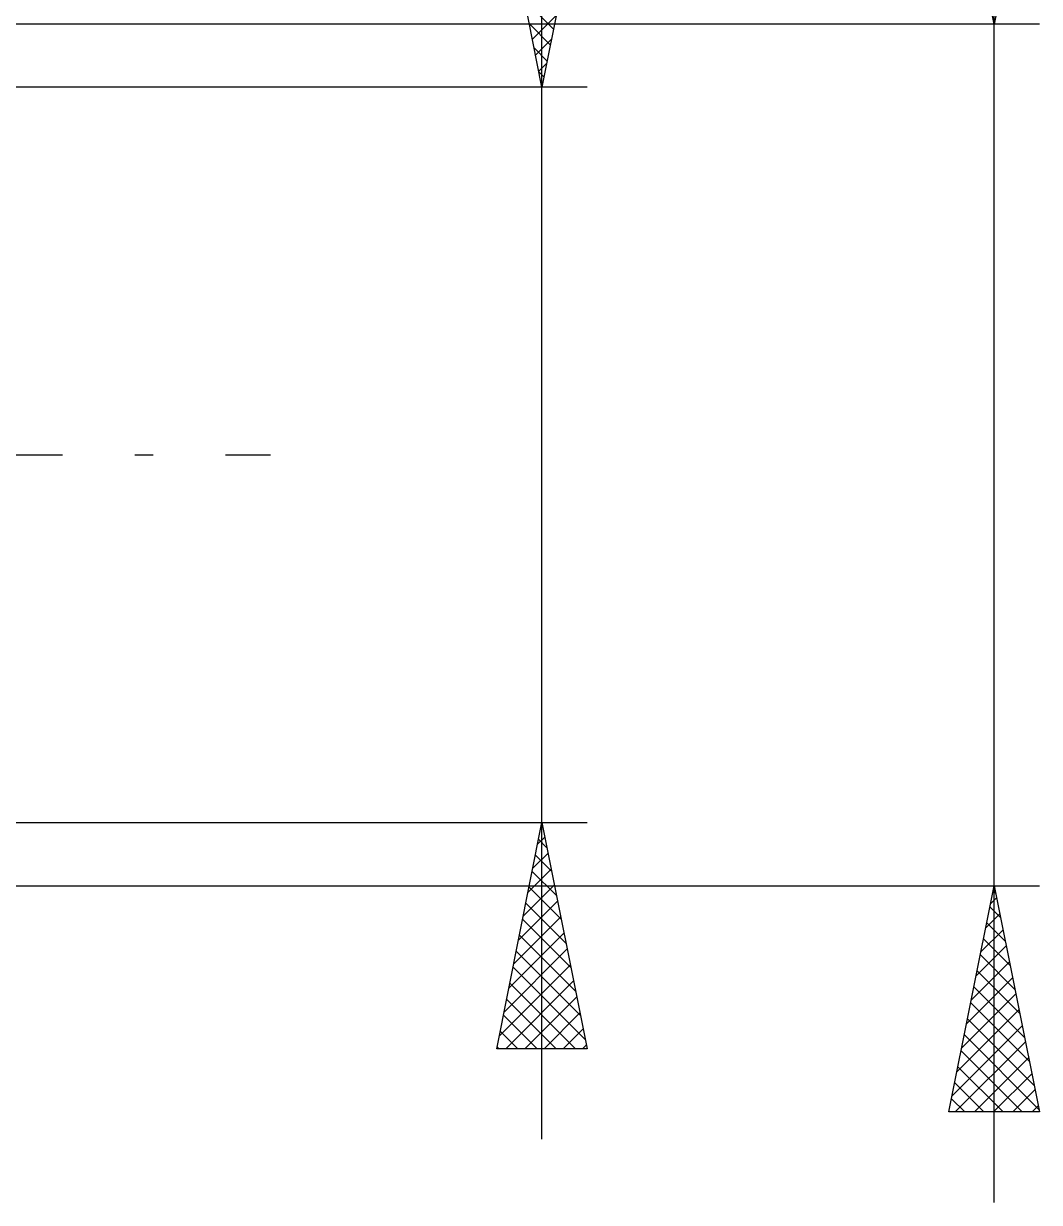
# Model space of a CAD drawing. Header units: millimetres. Extents: x -99 to 154, y -57 to 79.
# Drawn here: x 67.54 to 90, y -16.53 to 9.53 of the extents above; entities that cross this region are included whole.
import ezdxf

# ---------------------------------------------------------------- set-up
doc = ezdxf.new("R2010")
doc.units = ezdxf.units.MM
doc.header["$LTSCALE"] = 8
doc.linetypes.add('LONGDASH_DASH', pattern=[0.85, 0.4, -0.2, 0.05, -0.2])
doc.layers.add('2', color=7, linetype='CONTINUOUS')
doc.layers.add('SK4', color=2, linetype='LONGDASH_DASH')

msp = doc.modelspace()

# ---------------------------------------------------------------- linework, layer by layer
at = {"layer": '2', "color": 7, "linetype": 'CONTINUOUS', "lineweight": 25}
for p, q in [((89, -16.525), (89, 52.225)), ((79, -15.13), (79, 33.505)), ((89, 9.525), (88, 14.525)), ((90, 14.525), (89, 9.525)), ((79, 8.13), (78, 13.13)), ((80, 13.13), (79, 8.13)), ((78.615, 10.056), (79.257, 9.414)), ((78.788, 9.19), (79.318, 9.72)), ((90, 9.525), (60.65, 9.525)), ((78.721, 9.526), (79.186, 9.061)), ((78.859, 8.836), (79.212, 9.189)), ((78.827, 8.996), (79.115, 8.707)), ((78.929, 8.483), (79.106, 8.659)), ((78.933, 8.465), (79.045, 8.354)), ((80, 8.13), (67, 8.13)), ((67, -8.13), (80, -8.13)), ((78, -13.13), (79, -8.13)), ((78.997, -8.145), (79.004, -8.152)), ((79, -8.13), (80, -13.13)), ((78.905, -8.606), (79.064, -8.448)), ((78.926, -8.498), (79.111, -8.683)), ((78.799, -9.137), (79.134, -8.801)), ((78.856, -8.852), (79.217, -9.213)), ((78.693, -9.667), (79.205, -9.155)), ((78.785, -9.206), (79.323, -9.743)), ((60.65, -9.525), (90, -9.525)), ((78.587, -10.197), (79.276, -9.508)), ((78.714, -9.559), (79.429, -10.274)), ((88, -14.525), (89, -9.525)), ((88.977, -9.64), (89.034, -9.697)), ((89, -9.525), (90, -14.525)), ((78.48, -10.728), (79.346, -9.862)), ((88.92, -9.926), (89.053, -9.792)), ((78.643, -9.913), (79.535, -10.804)), ((88.814, -10.456), (89.124, -10.146)), ((88.906, -9.993), (89.14, -10.227)), ((78.374, -11.258), (79.417, -10.215)), ((78.573, -10.266), (79.641, -11.334)), ((88.836, -10.347), (89.247, -10.758)), ((78.268, -11.788), (79.488, -10.569)), ((78.502, -10.62), (79.747, -11.865)), ((88.708, -10.987), (89.195, -10.5)), ((78.162, -12.319), (79.558, -10.922)), ((88.602, -11.517), (89.266, -10.853)), ((88.765, -10.7), (89.353, -11.288)), ((78.431, -10.973), (79.853, -12.395)), ((88.694, -11.054), (89.459, -11.818)), ((78.056, -12.849), (79.629, -11.276)), ((78.361, -11.327), (79.959, -12.925)), ((88.496, -12.047), (89.336, -11.207)), ((88.624, -11.407), (89.565, -12.349)), ((78.199, -13.13), (79.7, -11.63)), ((78.29, -11.68), (79.739, -13.13)), ((88.389, -12.578), (89.407, -11.56)), ((78.624, -13.13), (79.771, -11.983)), ((88.283, -13.108), (89.478, -11.914)), ((88.553, -11.761), (89.671, -12.879)), ((78.219, -12.034), (79.315, -13.13)), ((88.482, -12.115), (89.777, -13.409)), ((78.148, -12.388), (78.891, -13.13)), ((79.048, -13.13), (79.841, -12.337)), ((88.177, -13.638), (89.548, -12.267)), ((88.411, -12.468), (89.883, -13.94)), ((78.078, -12.741), (78.467, -13.13)), ((79.472, -13.13), (79.912, -12.69)), ((88.071, -14.169), (89.619, -12.621)), ((88.139, -14.525), (89.69, -12.974)), ((88.341, -12.822), (89.989, -14.47)), ((80, -13.13), (78, -13.13)), ((78.007, -13.095), (78.042, -13.13)), ((79.896, -13.13), (79.983, -13.044)), ((88.27, -13.175), (89.62, -14.525)), ((88.199, -13.529), (89.195, -14.525)), ((88.564, -14.525), (89.761, -13.328)), ((88.988, -14.525), (89.831, -13.682)), ((88.129, -13.882), (88.771, -14.525)), ((89.412, -14.525), (89.902, -14.035)), ((88.058, -14.236), (88.347, -14.525)), ((90, -14.525), (88, -14.525)), ((89.836, -14.525), (89.973, -14.389))]:
    msp.add_line(p, q, dxfattribs=at)
at = {"layer": 'SK4', "color": 2, "linetype": 'LONGDASH_DASH', "lineweight": 25}
msp.add_line((-64, 0), (73, 0), dxfattribs=at)

doc.saveas('drawing.dxf')
